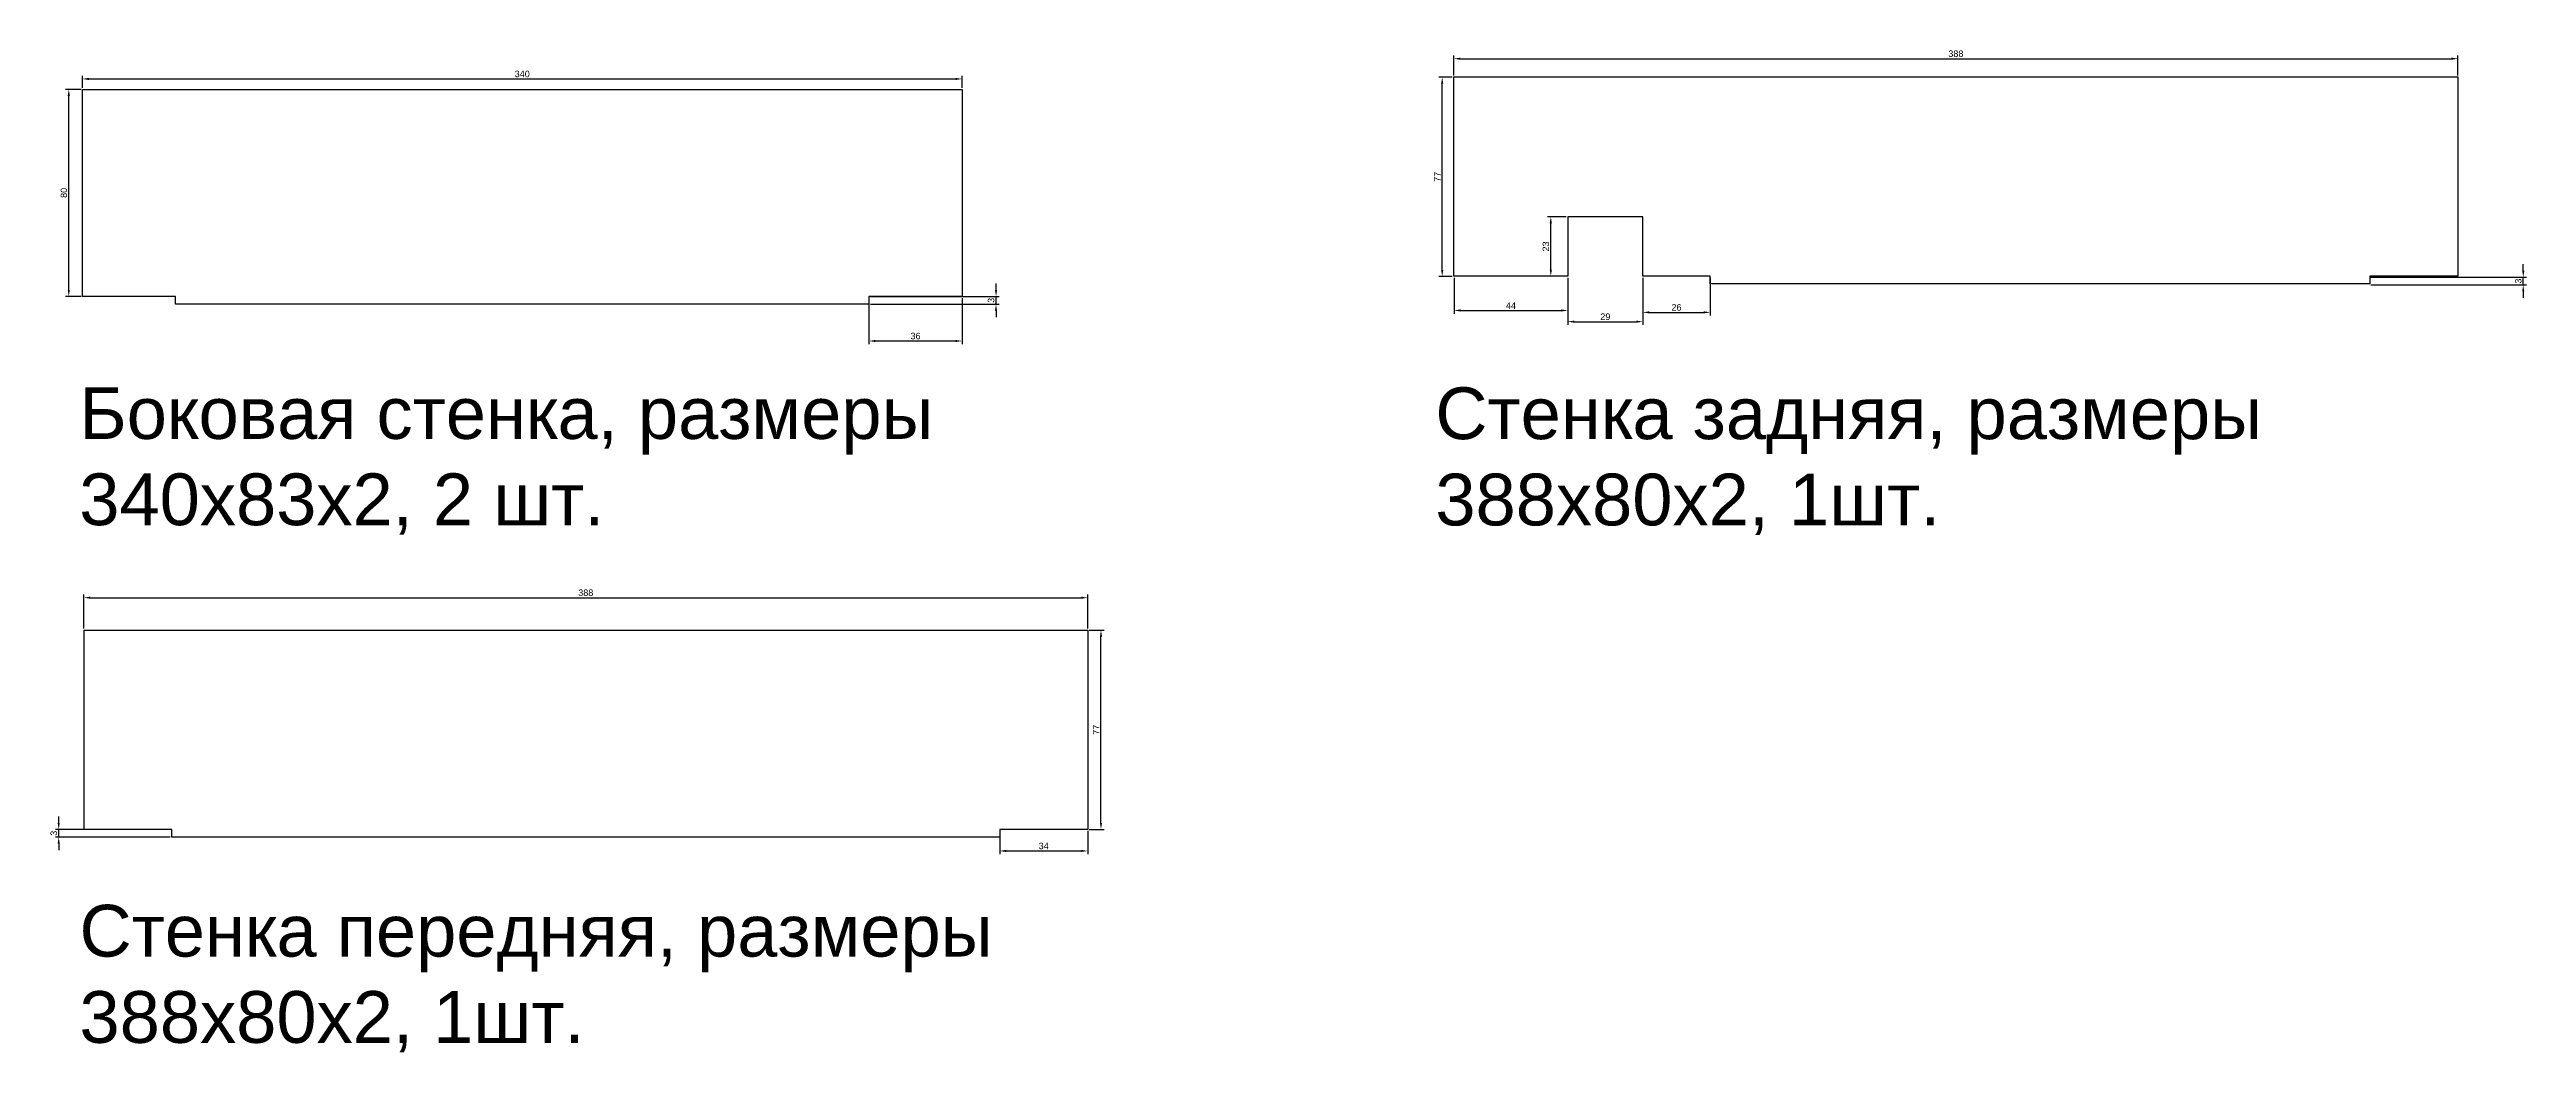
# Model space of a CAD drawing. Header units: millimetres. Extents: x 546 to 2431, y 4004 to 4478.
# Drawn here: x 1474 to 2431, y 4080 to 4467 of the extents above; entities that cross this region are included whole.
import ezdxf

# ---------------------------------------------------------------- set-up
doc = ezdxf.new("R2010")
doc.units = ezdxf.units.MM
doc.styles.get("Standard").update_dxf_attribs({"font": 'arial.ttf'})
doc.dimstyles.new('ISO-25', dxfattribs={"dimtxt": 2.5, "dimasz": 2.5, "dimexe": 1.25, "dimexo": 0.625, "dimtad": 1, "dimtxsty": 'Standard', "dimcen": 2.5, "dimadec": 0, "dimazin": 0, "dimtfac": 1, "dimtmove": 0, "dimatfit": 3, "dimfxl": 1, "dimarcsym": 0})

# ---------------------------------------------------------------- blocks, each defined once
blk = doc.blocks.new('*D11')
at = {"color": 0, "lineweight": -2}
for p, q in [((1486.03, 4451.96), (1480.02, 4451.96)), ((1481.27, 4374.46), (1481.27, 4449.46)), ((1486.03, 4371.96), (1480.02, 4371.96))]:
    blk.add_line(p, q, dxfattribs=at)
at = {"color": 0}
for points in [[(1480.85, 4449.46), (1481.69, 4449.46), (1481.27, 4451.96)], [(1480.85, 4374.46), (1481.69, 4374.46), (1481.27, 4371.96)]]:
    blk.add_solid(points, dxfattribs=at)
at = {"layer": 'Defpoints', "color": 0}
for p in [(1481.27, 4451.96), (1486.66, 4451.96), (1486.66, 4371.96)]:
    blk.add_point(p, dxfattribs=at)
at = {"color": 0, "insert": (1479.37, 4411.96), "char_height": 2.5, "attachment_point": 5, "rotation": 90}
blk.add_mtext('80', dxfattribs=at)
blk = doc.blocks.new('*D12')
at = {"color": 0, "lineweight": -2}
for p, q in [((1486.52, 4452.55), (1486.52, 4457.25)), ((1489.02, 4456), (1824.02, 4456)), ((1826.52, 4452.55), (1826.52, 4457.25))]:
    blk.add_line(p, q, dxfattribs=at)
at = {"color": 0}
for points in [[(1489.02, 4456.42), (1489.02, 4455.59), (1486.52, 4456)], [(1824.02, 4456.42), (1824.02, 4455.59), (1826.52, 4456)]]:
    blk.add_solid(points, dxfattribs=at)
at = {"layer": 'Defpoints', "color": 0}
for p in [(1486.52, 4451.93), (1826.52, 4456), (1826.52, 4451.93)]:
    blk.add_point(p, dxfattribs=at)
at = {"color": 0, "insert": (1656.52, 4457.91), "char_height": 2.5, "attachment_point": 5}
blk.add_mtext('340', dxfattribs=at)
blk = doc.blocks.new('*D13')
at = {"color": 0, "lineweight": -2}
for p, q in [((1839.64, 4374.41), (1839.64, 4376.91)), ((1791.16, 4371.91), (1840.89, 4371.91)), ((1791.16, 4368.91), (1840.89, 4368.91)), ((1839.64, 4368.91), (1839.64, 4371.91)), ((1839.64, 4366.41), (1839.64, 4363.91))]:
    blk.add_line(p, q, dxfattribs=at)
at = {"color": 0}
for points in [[(1839.23, 4374.41), (1840.06, 4374.41), (1839.64, 4371.91)], [(1839.23, 4366.41), (1840.06, 4366.41), (1839.64, 4368.91)]]:
    blk.add_solid(points, dxfattribs=at)
at = {"layer": 'Defpoints', "color": 0}
for p in [(1790.53, 4371.91), (1790.53, 4368.91), (1839.64, 4371.91)]:
    blk.add_point(p, dxfattribs=at)
at = {"color": 0, "insert": (1837.74, 4370.41), "char_height": 2.5, "attachment_point": 5, "rotation": 90}
blk.add_mtext('3', dxfattribs=at)
blk = doc.blocks.new('*D14')
at = {"color": 0, "lineweight": -2}
for p, q in [((1790.53, 4371.32), (1790.53, 4353.46)), ((1826.53, 4371.32), (1826.53, 4353.46)), ((1793.03, 4354.71), (1824.03, 4354.71))]:
    blk.add_line(p, q, dxfattribs=at)
at = {"color": 0}
for points in [[(1793.03, 4355.13), (1793.03, 4354.29), (1790.53, 4354.71)], [(1824.03, 4355.13), (1824.03, 4354.29), (1826.53, 4354.71)]]:
    blk.add_solid(points, dxfattribs=at)
at = {"layer": 'Defpoints', "color": 0}
for p in [(1790.53, 4371.95), (1826.53, 4371.95), (1826.53, 4354.71)]:
    blk.add_point(p, dxfattribs=at)
at = {"color": 0, "insert": (1808.53, 4356.61), "char_height": 2.5, "attachment_point": 5}
blk.add_mtext('36', dxfattribs=at)
blk = doc.blocks.new('*D16')
at = {"color": 0, "lineweight": -2}
for p, q in [((1841.09, 4165.31), (1841.09, 4156.35)), ((1875.09, 4165.31), (1875.09, 4156.35)), ((1843.59, 4157.6), (1872.59, 4157.6))]:
    blk.add_line(p, q, dxfattribs=at)
at = {"color": 0}
for points in [[(1843.59, 4158.01), (1843.59, 4157.18), (1841.09, 4157.6)], [(1872.59, 4158.01), (1872.59, 4157.18), (1875.09, 4157.6)]]:
    blk.add_solid(points, dxfattribs=at)
at = {"layer": 'Defpoints', "color": 0}
for p in [(1841.09, 4165.93), (1875.09, 4165.93), (1875.09, 4157.6)]:
    blk.add_point(p, dxfattribs=at)
at = {"color": 0, "insert": (1858.09, 4159.5), "char_height": 2.5, "attachment_point": 5}
blk.add_mtext('34', dxfattribs=at)
blk = doc.blocks.new('*D17')
at = {"color": 0, "lineweight": -2}
for p, q in [((1875.71, 4242.94), (1881.47, 4242.94)), ((1880.22, 4168.44), (1880.22, 4240.44)), ((1875.71, 4165.94), (1881.47, 4165.94))]:
    blk.add_line(p, q, dxfattribs=at)
at = {"color": 0}
for points in [[(1879.81, 4240.44), (1880.64, 4240.44), (1880.22, 4242.94)], [(1879.81, 4168.44), (1880.64, 4168.44), (1880.22, 4165.94)]]:
    blk.add_solid(points, dxfattribs=at)
at = {"layer": 'Defpoints', "color": 0}
for p in [(1875.09, 4242.94), (1880.22, 4242.94), (1875.09, 4165.94)]:
    blk.add_point(p, dxfattribs=at)
at = {"color": 0, "insert": (1878.35, 4204.44), "char_height": 2.5, "attachment_point": 5, "rotation": 90}
blk.add_mtext('77', dxfattribs=at)
blk = doc.blocks.new('*D18')
at = {"color": 0, "lineweight": -2}
for p, q in [((1520.46, 4165.94), (1476.12, 4165.94)), ((1477.37, 4168.44), (1477.37, 4170.94)), ((1477.37, 4162.94), (1477.37, 4165.94)), ((1520.46, 4162.94), (1476.12, 4162.94)), ((1477.37, 4160.44), (1477.37, 4157.94))]:
    blk.add_line(p, q, dxfattribs=at)
at = {"color": 0}
for points in [[(1476.96, 4168.44), (1477.79, 4168.44), (1477.37, 4165.94)], [(1476.96, 4160.44), (1477.79, 4160.44), (1477.37, 4162.94)]]:
    blk.add_solid(points, dxfattribs=at)
at = {"layer": 'Defpoints', "color": 0}
for p in [(1477.37, 4165.94), (1521.08, 4165.94), (1521.08, 4162.94)]:
    blk.add_point(p, dxfattribs=at)
at = {"color": 0, "insert": (1475.47, 4164.44), "char_height": 2.5, "attachment_point": 5, "rotation": 90}
blk.add_mtext('3', dxfattribs=at)
blk = doc.blocks.new('*D19')
at = {"color": 0, "lineweight": -2}
for p, q in [((1487.09, 4243.57), (1487.09, 4256.73)), ((1489.59, 4255.48), (1872.59, 4255.48)), ((1875.09, 4243.57), (1875.09, 4256.73))]:
    blk.add_line(p, q, dxfattribs=at)
at = {"color": 0}
for points in [[(1489.59, 4255.9), (1489.59, 4255.07), (1487.09, 4255.48)], [(1872.59, 4255.9), (1872.59, 4255.07), (1875.09, 4255.48)]]:
    blk.add_solid(points, dxfattribs=at)
at = {"layer": 'Defpoints', "color": 0}
for p in [(1875.09, 4255.48), (1487.09, 4242.94), (1875.09, 4242.94)]:
    blk.add_point(p, dxfattribs=at)
at = {"color": 0, "insert": (1681.09, 4257.39), "char_height": 2.5, "attachment_point": 5}
blk.add_mtext('388', dxfattribs=at)
blk = doc.blocks.new('*D20')
at = {"color": 0, "lineweight": -2}
for p, q in [((2370.96, 4379.36), (2431.17, 4379.36)), ((2370.96, 4376.36), (2431.17, 4376.36)), ((2429.92, 4381.86), (2429.92, 4384.36)), ((2429.92, 4376.36), (2429.92, 4379.36)), ((2429.92, 4373.86), (2429.92, 4371.36))]:
    blk.add_line(p, q, dxfattribs=at)
at = {"color": 0}
for points in [[(2429.5, 4381.86), (2430.33, 4381.86), (2429.92, 4379.36)], [(2429.5, 4373.86), (2430.33, 4373.86), (2429.92, 4376.36)]]:
    blk.add_solid(points, dxfattribs=at)
at = {"layer": 'Defpoints', "color": 0}
for p in [(2370.34, 4379.36), (2370.34, 4376.36), (2429.92, 4379.36)]:
    blk.add_point(p, dxfattribs=at)
at = {"color": 0, "insert": (2428.01, 4377.86), "char_height": 2.5, "attachment_point": 5, "rotation": 90}
blk.add_mtext('3', dxfattribs=at)
blk = doc.blocks.new('*D21')
at = {"color": 0, "lineweight": -2}
for p, q in [((2015.92, 4456.67), (2010.84, 4456.67)), ((2012.09, 4382.17), (2012.09, 4454.17)), ((2015.92, 4379.67), (2010.84, 4379.67))]:
    blk.add_line(p, q, dxfattribs=at)
at = {"color": 0}
for points in [[(2011.67, 4454.17), (2012.51, 4454.17), (2012.09, 4456.67)], [(2011.67, 4382.17), (2012.51, 4382.17), (2012.09, 4379.67)]]:
    blk.add_solid(points, dxfattribs=at)
at = {"layer": 'Defpoints', "color": 0}
for p in [(2012.09, 4456.67), (2016.55, 4456.67), (2016.55, 4379.67)]:
    blk.add_point(p, dxfattribs=at)
at = {"color": 0, "insert": (2010.21, 4418.17), "char_height": 2.5, "attachment_point": 5, "rotation": 90}
blk.add_mtext('77', dxfattribs=at)
blk = doc.blocks.new('*D22')
at = {"color": 0, "lineweight": -2}
for p, q in [((2060, 4402.74), (2052.82, 4402.74)), ((2054.07, 4382.24), (2054.07, 4400.24)), ((2060, 4379.74), (2052.82, 4379.74))]:
    blk.add_line(p, q, dxfattribs=at)
at = {"color": 0}
for points in [[(2053.65, 4400.24), (2054.48, 4400.24), (2054.07, 4402.74)], [(2053.65, 4382.24), (2054.48, 4382.24), (2054.07, 4379.74)]]:
    blk.add_solid(points, dxfattribs=at)
at = {"layer": 'Defpoints', "color": 0}
for p in [(2054.07, 4402.74), (2060.62, 4402.74), (2060.62, 4379.74)]:
    blk.add_point(p, dxfattribs=at)
at = {"color": 0, "insert": (2052.16, 4391.24), "char_height": 2.5, "attachment_point": 5, "rotation": 90}
blk.add_mtext('23', dxfattribs=at)
blk = doc.blocks.new('*D23')
at = {"color": 0, "lineweight": -2}
for p, q in [((2016.67, 4379.15), (2016.67, 4365.26)), ((2060.67, 4379.15), (2060.67, 4365.26)), ((2019.17, 4366.51), (2058.17, 4366.51))]:
    blk.add_line(p, q, dxfattribs=at)
at = {"color": 0}
for points in [[(2019.17, 4366.93), (2019.17, 4366.09), (2016.67, 4366.51)], [(2058.17, 4366.93), (2058.17, 4366.09), (2060.67, 4366.51)]]:
    blk.add_solid(points, dxfattribs=at)
at = {"layer": 'Defpoints', "color": 0}
for p in [(2016.67, 4379.78), (2060.67, 4379.78), (2060.67, 4366.51)]:
    blk.add_point(p, dxfattribs=at)
at = {"color": 0, "insert": (2038.67, 4368.39), "char_height": 2.5, "attachment_point": 5}
blk.add_mtext('44', dxfattribs=at)
blk = doc.blocks.new('*D24')
at = {"color": 0, "lineweight": -2}
for p, q in [((2060.64, 4379.13), (2060.64, 4360.93)), ((2089.64, 4379.13), (2089.64, 4360.93)), ((2063.14, 4362.18), (2087.14, 4362.18))]:
    blk.add_line(p, q, dxfattribs=at)
at = {"color": 0}
for points in [[(2063.14, 4362.6), (2063.14, 4361.77), (2060.64, 4362.18)], [(2087.14, 4362.6), (2087.14, 4361.77), (2089.64, 4362.18)]]:
    blk.add_solid(points, dxfattribs=at)
at = {"layer": 'Defpoints', "color": 0}
for p in [(2060.64, 4379.75), (2089.64, 4379.75), (2089.64, 4362.18)]:
    blk.add_point(p, dxfattribs=at)
at = {"color": 0, "insert": (2075.14, 4364.08), "char_height": 2.5, "attachment_point": 5}
blk.add_mtext('29', dxfattribs=at)
blk = doc.blocks.new('*D25')
at = {"color": 0, "lineweight": -2}
for p, q in [((2089.64, 4379.12), (2089.64, 4364.53)), ((2115.64, 4379.12), (2115.64, 4364.53)), ((2092.14, 4365.78), (2113.14, 4365.78))]:
    blk.add_line(p, q, dxfattribs=at)
at = {"color": 0}
for points in [[(2092.14, 4366.2), (2092.14, 4365.37), (2089.64, 4365.78)], [(2113.14, 4366.2), (2113.14, 4365.37), (2115.64, 4365.78)]]:
    blk.add_solid(points, dxfattribs=at)
at = {"layer": 'Defpoints', "color": 0}
for p in [(2089.64, 4379.74), (2115.64, 4379.74), (2115.64, 4365.78)]:
    blk.add_point(p, dxfattribs=at)
at = {"color": 0, "insert": (2102.64, 4367.68), "char_height": 2.5, "attachment_point": 5}
blk.add_mtext('26', dxfattribs=at)
blk = doc.blocks.new('*D26')
at = {"color": 0, "lineweight": -2}
for p, q in [((2016.64, 4457.38), (2016.64, 4465.08)), ((2019.14, 4463.83), (2402.14, 4463.83)), ((2404.64, 4457.38), (2404.64, 4465.08))]:
    blk.add_line(p, q, dxfattribs=at)
at = {"color": 0}
for points in [[(2019.14, 4464.24), (2019.14, 4463.41), (2016.64, 4463.83)], [(2402.14, 4464.24), (2402.14, 4463.41), (2404.64, 4463.83)]]:
    blk.add_solid(points, dxfattribs=at)
at = {"layer": 'Defpoints', "color": 0}
for p in [(2404.64, 4463.83), (2016.64, 4456.76), (2404.64, 4456.76)]:
    blk.add_point(p, dxfattribs=at)
at = {"color": 0, "insert": (2210.64, 4465.73), "char_height": 2.5, "attachment_point": 5}
blk.add_mtext('388', dxfattribs=at)

msp = doc.modelspace()

# ---------------------------------------------------------------- linework, layer by layer
for p, q in [((1486.529, 4451.946), (1826.529, 4451.946)), ((1486.529, 4371.946), (1486.529, 4451.946)), ((1826.529, 4451.946), (1826.529, 4371.946)), ((2016.635, 4456.755), (2404.635, 4456.755)), ((2016.635, 4379.755), (2016.635, 4456.755)), ((2404.635, 4456.755), (2404.635, 4379.755)), ((2089.635, 4402.755), (2060.635, 4402.755)), ((2060.635, 4402.755), (2060.635, 4379.755)), ((2089.635, 4379.755), (2089.635, 4402.755)), ((2060.635, 4379.755), (2016.635, 4379.755)), ((2115.635, 4379.755), (2089.635, 4379.755)), ((2115.635, 4376.755), (2115.635, 4379.755)), ((2370.635, 4376.755), (2115.635, 4376.755)), ((2404.635, 4379.755), (2370.635, 4379.755)), ((2370.635, 4379.755), (2370.635, 4376.755)), ((1522.529, 4371.946), (1486.529, 4371.946)), ((1522.529, 4368.946), (1522.529, 4371.946)), ((1790.529, 4368.946), (1522.529, 4368.946)), ((1826.529, 4371.946), (1790.529, 4371.946)), ((1790.529, 4371.946), (1790.529, 4368.946)), ((1487.087, 4242.941), (1875.087, 4242.941)), ((1487.087, 4242.941), (1487.087, 4165.941)), ((1875.087, 4242.941), (1875.087, 4165.941)), ((1521.087, 4165.941), (1487.087, 4165.941)), ((1521.087, 4162.941), (1521.087, 4165.941)), ((1875.087, 4165.941), (1841.087, 4165.941)), ((1841.087, 4165.941), (1841.087, 4162.941)), ((1841.087, 4162.941), (1521.087, 4162.941))]:
    msp.add_line(p, q)

# ---------------------------------------------------------------- texts
at = {"char_height": 20, "attachment_point": 1}
for s, width, insert in [('Боковая стенка, размеры 340х83х2, 2 шт.', 342.06449, (1485.325, 4336.86)), ('Стенка задняя, размеры 388х80х2, 1шт.', 407.13011, (2009.449, 4336.771)), ('Стенка передняя, размеры 388х80х2, 1шт.', 392.36178, (1485.401, 4136.759))]:
    msp.add_mtext_dynamic_manual_height_columns(s, width=width, gutter_width=12.5, heights=[0], dxfattribs=dict(at, insert=insert))

# ---------------------------------------------------------------- dimensions: what is measured, and where the dimension line sits
for base, p1, p2, picture, middle in [((2404.636, 4463.827), (2016.636, 4456.755), (2404.636, 4456.755), '*D26', (2210.636, 4465.729)), ((1826.521, 4456.003), (1486.521, 4451.926), (1826.521, 4451.926), '*D12', (1656.521, 4457.906)), ((2060.671, 4366.51), (2016.671, 4379.776), (2060.671, 4379.776), '*D23', (2038.671, 4368.385)), ((2089.637, 4362.183), (2060.637, 4379.751), (2089.637, 4379.751), '*D24', (2075.137, 4364.085)), ((2115.643, 4365.783), (2089.643, 4379.741), (2115.643, 4379.741), '*D25', (2102.643, 4367.684)), ((1826.531, 4354.711), (1790.531, 4371.947), (1826.531, 4371.947), '*D14', (1808.531, 4356.614)), ((1875.088, 4255.483), (1487.088, 4242.941), (1875.088, 4242.941), '*D19', (1681.088, 4257.385)), ((1875.09, 4157.598), (1841.09, 4165.932), (1875.09, 4165.932), '*D16', (1858.09, 4159.5))]:
    dim = msp.add_linear_dim(base=base, p1=p1, p2=p2, dimstyle='ISO-25')
    dim.commit()
    dim.dimension.update_dxf_attribs({"geometry": picture, "text_midpoint": middle})
for base, p1, p2, picture, middle in [((1481.27, 4451.957), (1486.659, 4371.957), (1486.659, 4451.957), '*D11', (1479.368, 4411.957)), ((2012.09, 4456.674), (2016.549, 4379.674), (2016.549, 4456.674), '*D21', (2010.215, 4418.174)), ((2054.065, 4402.741), (2060.624, 4379.741), (2060.624, 4402.741), '*D22', (2052.163, 4391.241)), ((1839.645, 4371.906), (1790.531, 4368.906), (1790.531, 4371.906), '*D13', (1837.743, 4370.406)), ((2429.916, 4379.359), (2370.339, 4376.359), (2370.339, 4379.359), '*D20', (2428.013, 4377.859)), ((1880.222, 4242.941), (1875.087, 4165.941), (1875.087, 4242.941), '*D17', (1878.347, 4204.441)), ((1477.373, 4165.943), (1521.085, 4162.943), (1521.085, 4165.943), '*D18', (1475.471, 4164.443))]:
    dim = msp.add_linear_dim(base=base, p1=p1, p2=p2, angle=90, dimstyle='ISO-25')
    dim.commit()
    dim.dimension.update_dxf_attribs({"geometry": picture, "text_midpoint": middle})

doc.saveas('drawing.dxf')
